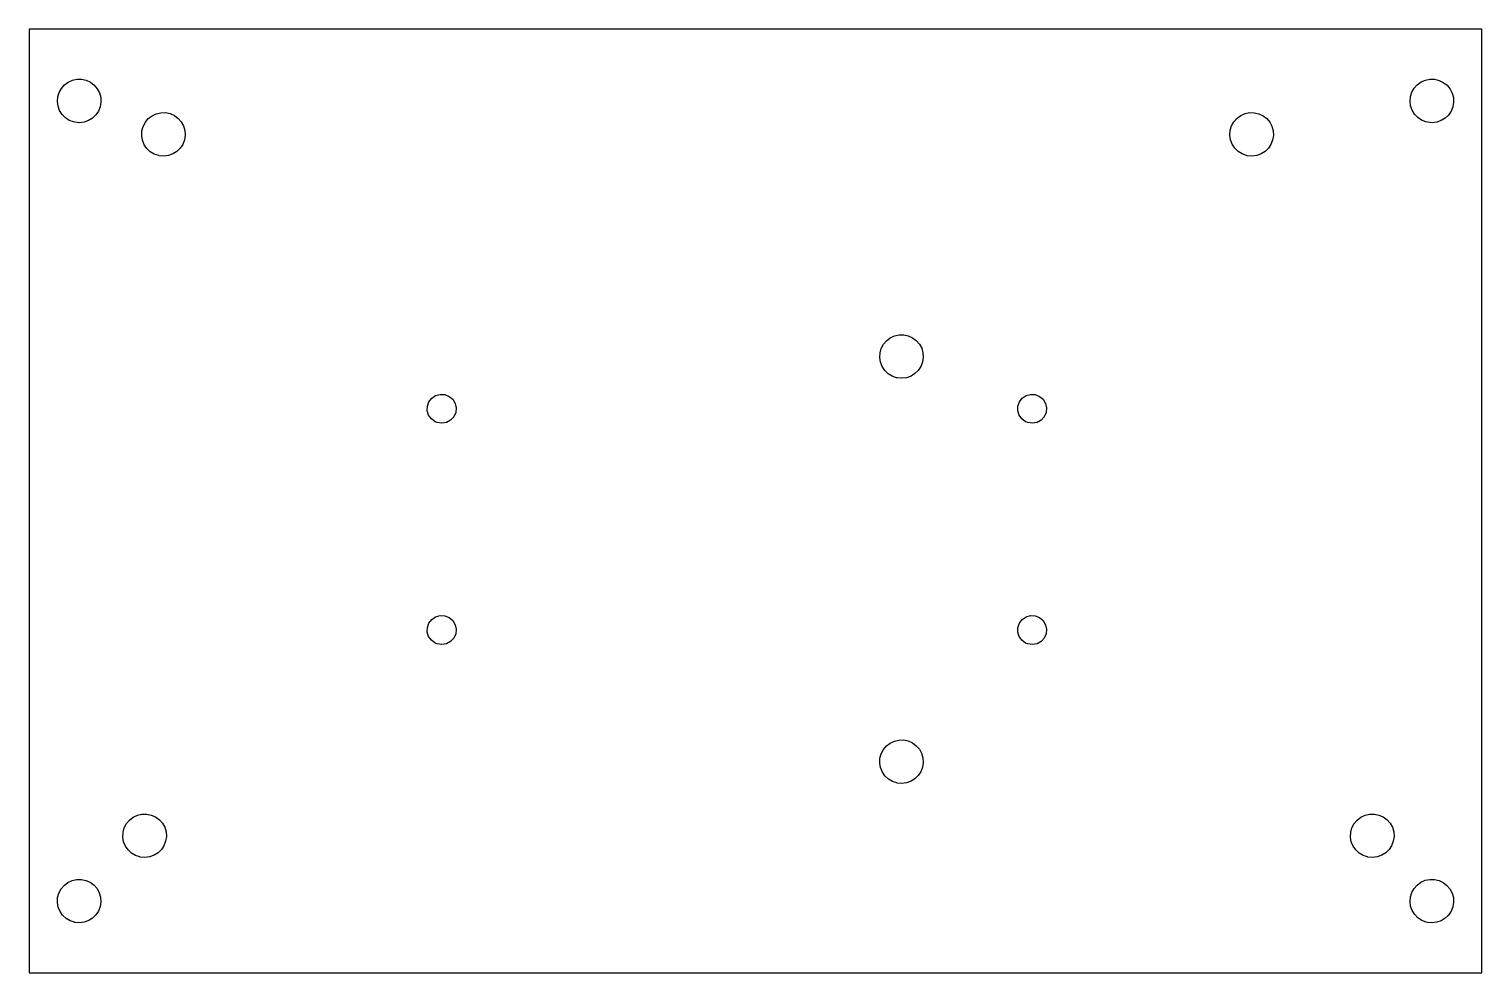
# Model space of a CAD drawing. Header units: metres. Extents: x -3 to 97, y -5 to 60.
import ezdxf

# ---------------------------------------------------------------- set-up
doc = ezdxf.new("R2010")
doc.units = ezdxf.units.M

msp = doc.modelspace()

# ---------------------------------------------------------------- linework, layer by layer
for p, q in [((96.55, 60.05), (-3.45, 60.05)), ((-3.45, 60.05), (-3.45, -4.95)), ((96.55, -4.95), (96.55, 60.05)), ((-1.22452, 55.9664), (-1.013, 56.2063)), ((-1.013, 56.2063), (-0.755447, 56.3959)), ((-0.755447, 56.3959), (-0.463531, 56.5266)), ((-0.463531, 56.5266), (-0.150543, 56.5924)), ((-0.150543, 56.5924), (0.169281, 56.5904)), ((0.169281, 56.5904), (0.481415, 56.5206)), ((0.481415, 56.5206), (0.771652, 56.3863)), ((0.771652, 56.3863), (1.02681, 56.1935)), ((1.02681, 56.1935), (1.24062, 55.9431)), ((91.8865, 55.9817), (92.101, 56.2189)), ((92.101, 56.2189), (92.3609, 56.4053)), ((92.3609, 56.4053), (92.6544, 56.5323)), ((92.6544, 56.5323), (92.9682, 56.5942)), ((92.9682, 56.5942), (93.288, 56.5882)), ((93.288, 56.5882), (93.5992, 56.5145)), ((93.5992, 56.5145), (93.8878, 56.3765)), ((93.8878, 56.3765), (94.1472, 56.1739)), ((94.1472, 56.1739), (94.3563, 55.9196)), ((-1.49927, 55.0529), (-1.47343, 55.3811)), ((-1.4552, 54.7361), (-1.49927, 55.0529)), ((-1.47343, 55.3811), (-1.38036, 55.6871)), ((-1.38036, 55.6871), (-1.22452, 55.9664)), ((1.24062, 55.9431), (1.39465, 55.6522)), ((1.39465, 55.6522), (1.48003, 55.3439)), ((1.49759, 55.0152), (1.44557, 54.6996)), ((1.48003, 55.3439), (1.49759, 55.0152)), ((91.6001, 55.0811), (91.6302, 55.3996)), ((91.6382, 54.7636), (91.6001, 55.0811)), ((91.6302, 55.3996), (91.7271, 55.7043)), ((91.7271, 55.7043), (91.8865, 55.9817)), ((94.3563, 55.9196), (94.5015, 55.6346)), ((94.5015, 55.6346), (94.583, 55.3253)), ((94.597, 55.0058), (94.543, 54.6906)), ((94.583, 55.3253), (94.597, 55.0058)), ((-1.34497, 54.4359), (-1.4552, 54.7361)), ((-1.1736, 54.1658), (-1.34497, 54.4359)), ((-0.948868, 53.9382), (-1.1736, 54.1658)), ((1.14973, 54.1366), (0.919357, 53.9148)), ((1.32784, 54.4023), (1.14973, 54.1366)), ((1.44557, 54.6996), (1.32784, 54.4023)), ((4.75952, 53.8804), (5.01224, 54.0765)), ((5.01224, 54.0765), (5.30966, 54.2176)), ((5.30966, 54.2176), (5.62135, 54.2893)), ((5.62135, 54.2893), (5.95052, 54.2924)), ((5.95052, 54.2924), (6.2635, 54.2266)), ((6.2635, 54.2266), (6.55542, 54.0959)), ((6.55542, 54.0959), (6.81992, 53.8999)), ((79.694, 53.9126), (79.9527, 54.1006)), ((79.9527, 54.1006), (80.2454, 54.2294)), ((80.2454, 54.2294), (80.5588, 54.2933)), ((80.5588, 54.2933), (80.8786, 54.2893)), ((80.8786, 54.2893), (81.1992, 54.2145)), ((81.1992, 54.2145), (81.4877, 54.0765)), ((81.4877, 54.0765), (81.7405, 53.8804)), ((91.7428, 54.4613), (91.6382, 54.7636)), ((91.909, 54.1881), (91.7428, 54.4613)), ((92.1294, 53.9563), (91.909, 54.1881)), ((94.2437, 54.1294), (94.0119, 53.909)), ((94.4234, 54.3939), (94.2437, 54.1294)), ((94.543, 54.6906), (94.4234, 54.3939)), ((-0.681, 53.7635), (-0.948868, 53.9382)), ((-0.382156, 53.6495), (-0.681, 53.7635)), ((-0.299576, 53.6302), (-0.382156, 53.6495)), ((0.018845, 53.6001), (-0.299576, 53.6302)), ((0.336395, 53.6382), (0.018845, 53.6001)), ((0.638657, 53.7428), (0.336395, 53.6382)), ((0.919357, 53.9148), (0.638657, 53.7428)), ((4.30296, 52.7058), (4.31848, 53.0346)), ((4.31848, 53.0346), (4.4019, 53.3434)), ((4.4019, 53.3434), (4.55411, 53.6353)), ((4.55411, 53.6353), (4.75952, 53.8804)), ((6.81992, 53.8999), (7.02991, 53.6586)), ((7.02991, 53.6586), (7.18399, 53.3784)), ((7.18399, 53.3784), (7.27682, 53.0625)), ((7.27682, 53.0625), (7.29892, 52.7435)), ((79.2007, 52.7529), (79.2265, 53.0811)), ((79.2265, 53.0811), (79.3196, 53.387)), ((79.3196, 53.387), (79.4755, 53.6663)), ((79.4755, 53.6663), (79.694, 53.9126)), ((81.7405, 53.8804), (81.9459, 53.6353)), ((81.9459, 53.6353), (82.0947, 53.3522)), ((82.0947, 53.3522), (82.1815, 53.0346)), ((82.1815, 53.0346), (82.1976, 52.7152)), ((92.3939, 53.7766), (92.1294, 53.9563)), ((92.6906, 53.657), (92.3939, 53.7766)), ((92.8004, 53.6302), (92.6906, 53.657)), ((93.1188, 53.6001), (92.8004, 53.6302)), ((93.4364, 53.6382), (93.1188, 53.6001)), ((93.7387, 53.7428), (93.4364, 53.6382)), ((94.0119, 53.909), (93.7387, 53.7428)), ((4.35696, 52.3906), (4.30296, 52.7058)), ((4.48103, 52.0856), (4.35696, 52.3906)), ((4.66245, 51.8223), (4.48103, 52.0856)), ((7.13219, 52.1106), (6.95575, 51.8439)), ((7.25049, 52.4178), (7.13219, 52.1106)), ((7.29892, 52.7435), (7.25049, 52.4178)), ((79.2471, 52.427), (79.2007, 52.7529)), ((79.3635, 52.119), (79.2471, 52.427)), ((79.5382, 51.8511), (79.3635, 52.119)), ((82.0278, 52.1023), (81.8497, 51.8366)), ((82.1456, 52.3996), (82.0278, 52.1023)), ((82.1976, 52.7152), (82.1456, 52.3996)), ((4.8956, 51.6033), (4.66245, 51.8223)), ((5.16986, 51.4388), (4.8956, 51.6033)), ((5.47278, 51.3361), (5.16986, 51.4388)), ((5.50043, 51.3302), (5.47278, 51.3361)), ((5.81883, 51.3001), (5.50043, 51.3302)), ((6.14557, 51.3403), (5.81883, 51.3001)), ((6.45566, 51.4509), (6.14557, 51.3403)), ((6.72678, 51.6206), (6.45566, 51.4509)), ((6.95575, 51.8439), (6.72678, 51.6206)), ((79.7658, 51.6264), (79.5382, 51.8511)), ((80.0358, 51.455), (79.7658, 51.6264)), ((80.3361, 51.3448), (80.0358, 51.455)), ((80.4004, 51.3302), (80.3361, 51.3448)), ((80.7188, 51.3001), (80.4004, 51.3302)), ((81.0456, 51.3403), (80.7188, 51.3001)), ((81.3472, 51.4468), (81.0456, 51.3403)), ((81.6193, 51.6148), (81.3472, 51.4468)), ((81.8497, 51.8366), (81.6193, 51.6148)), ((55.12, 37.7439), (55.2088, 38.0609)), ((55.2088, 38.0609), (55.3594, 38.3431)), ((55.3594, 38.3431), (55.5663, 38.587)), ((55.5663, 38.587), (55.8203, 38.7814)), ((55.8203, 38.7814), (56.1186, 38.9206)), ((56.1186, 38.9206), (56.4307, 38.9904)), ((56.4307, 38.9904), (56.7505, 38.9924)), ((56.7505, 38.9924), (57.0635, 38.9266)), ((57.0635, 38.9266), (57.3554, 38.7959)), ((57.3554, 38.7959), (57.6199, 38.5999)), ((57.6199, 38.5999), (57.8353, 38.3509)), ((57.8353, 38.3509), (57.9876, 38.0697)), ((57.9876, 38.0697), (58.0768, 37.7625)), ((55.1019, 37.4246), (55.12, 37.7439)), ((55.1519, 37.1087), (55.1019, 37.4246)), ((55.2678, 36.8106), (55.1519, 37.1087)), ((58.0505, 37.1178), (57.9322, 36.8106)), ((58.0989, 37.4435), (58.0505, 37.1178)), ((58.0768, 37.7625), (58.0989, 37.4435)), ((55.4503, 36.5366), (55.2678, 36.8106)), ((55.6806, 36.3148), (55.4503, 36.5366)), ((55.9528, 36.1468), (55.6806, 36.3148)), ((56.2544, 36.0403), (55.9528, 36.1468)), ((56.3004, 36.0302), (56.2544, 36.0403)), ((56.6283, 36.0002), (56.3004, 36.0302)), ((56.9456, 36.0403), (56.6283, 36.0002)), ((57.2557, 36.1509), (56.9456, 36.0403)), ((57.5268, 36.3206), (57.2557, 36.1509)), ((57.7558, 36.5439), (57.5268, 36.3206)), ((57.9322, 36.8106), (57.7558, 36.5439)), ((23.9595, 33.7622), (23.9666, 34.0812)), ((23.9666, 34.0812), (24.0737, 34.3817)), ((24.0737, 34.3817), (24.2701, 34.6332)), ((24.2701, 34.6332), (24.5356, 34.8101)), ((24.5356, 34.8101), (24.8434, 34.8943)), ((24.8434, 34.8943), (25.162, 34.8772)), ((25.162, 34.8772), (25.4644, 34.7575)), ((25.4644, 34.7575), (25.7084, 34.5518)), ((25.7084, 34.5518), (25.8774, 34.2739)), ((25.8774, 34.2739), (25.9484, 33.9565)), ((64.5995, 33.7622), (64.6065, 34.0812)), ((64.6065, 34.0812), (64.7137, 34.3817)), ((64.7137, 34.3817), (64.91, 34.6332)), ((64.91, 34.6332), (65.1756, 34.8101)), ((65.1756, 34.8101), (65.4834, 34.8943)), ((65.4834, 34.8943), (65.802, 34.8772)), ((65.802, 34.8772), (66.1044, 34.7575)), ((66.1044, 34.7575), (66.3484, 34.5518)), ((66.3484, 34.5518), (66.5174, 34.2739)), ((66.5174, 34.2739), (66.5884, 33.9565)), ((24.0534, 33.4572), (23.9595, 33.7622)), ((24.2385, 33.1973), (24.0534, 33.4572)), ((24.496, 33.009), (24.2385, 33.1973)), ((24.647, 32.947), (24.496, 33.009)), ((25.5679, 33.1137), (25.2887, 32.9591)), ((25.7841, 33.3483), (25.5679, 33.1137)), ((25.9154, 33.6391), (25.7841, 33.3483)), ((25.9484, 33.9565), (25.9154, 33.6391)), ((64.6933, 33.4572), (64.5995, 33.7622)), ((64.8784, 33.1973), (64.6933, 33.4572)), ((65.136, 33.009), (64.8784, 33.1973)), ((65.287, 32.947), (65.136, 33.009)), ((66.2079, 33.1137), (65.9287, 32.9591)), ((66.4241, 33.3483), (66.2079, 33.1137)), ((66.5554, 33.6391), (66.4241, 33.3483)), ((66.5884, 33.9565), (66.5554, 33.6391)), ((24.9688, 32.9002), (24.647, 32.947)), ((25.2887, 32.9591), (24.9688, 32.9002)), ((65.6088, 32.9002), (65.287, 32.947)), ((65.9287, 32.9591), (65.6088, 32.9002)), ((23.9666, 18.8412), (24.0737, 19.1417)), ((24.0737, 19.1417), (24.2701, 19.3932)), ((24.2701, 19.3932), (24.5356, 19.5701)), ((24.5356, 19.5701), (24.8434, 19.6543)), ((24.8434, 19.6543), (25.162, 19.6373)), ((25.162, 19.6373), (25.4644, 19.5175)), ((25.4644, 19.5175), (25.7084, 19.3118)), ((25.7084, 19.3118), (25.8774, 19.0339)), ((25.8774, 19.0339), (25.9484, 18.7165)), ((64.6065, 18.8412), (64.7137, 19.1417)), ((64.7137, 19.1417), (64.91, 19.3932)), ((64.91, 19.3932), (65.1756, 19.5701)), ((65.1756, 19.5701), (65.4834, 19.6543)), ((65.4834, 19.6543), (65.802, 19.6373)), ((65.802, 19.6373), (66.1044, 19.5175)), ((66.1044, 19.5175), (66.3484, 19.3118)), ((66.3484, 19.3118), (66.5174, 19.0339)), ((66.5174, 19.0339), (66.5884, 18.7165)), ((23.9595, 18.5222), (23.9666, 18.8412)), ((24.0534, 18.2172), (23.9595, 18.5222)), ((24.2385, 17.9574), (24.0534, 18.2172)), ((25.7841, 18.1084), (25.5679, 17.8737)), ((25.9154, 18.3992), (25.7841, 18.1084)), ((25.9484, 18.7165), (25.9154, 18.3992)), ((64.5995, 18.5222), (64.6065, 18.8412)), ((64.6933, 18.2172), (64.5995, 18.5222)), ((64.8784, 17.9574), (64.6933, 18.2172)), ((66.4241, 18.1084), (66.2079, 17.8737)), ((66.5554, 18.3992), (66.4241, 18.1084)), ((66.5884, 18.7165), (66.5554, 18.3992)), ((24.496, 17.769), (24.2385, 17.9574)), ((24.647, 17.707), (24.496, 17.769)), ((24.9688, 17.6602), (24.647, 17.707)), ((25.2887, 17.7191), (24.9688, 17.6602)), ((25.5679, 17.8737), (25.2887, 17.7191)), ((65.136, 17.769), (64.8784, 17.9574)), ((65.287, 17.707), (65.136, 17.769)), ((65.6088, 17.6602), (65.287, 17.707)), ((65.9287, 17.7191), (65.6088, 17.6602)), ((66.2079, 17.8737), (65.9287, 17.7191)), ((55.8122, 10.8765), (56.1097, 11.0176)), ((56.1097, 11.0176), (56.4214, 11.0893)), ((56.4214, 11.0893), (56.7505, 11.0924)), ((56.7505, 11.0924), (57.0635, 11.0266)), ((57.0635, 11.0266), (57.3554, 10.8959)), ((55.1185, 9.83464), (55.2019, 10.1434)), ((55.2019, 10.1434), (55.3541, 10.4353)), ((55.3541, 10.4353), (55.5595, 10.6805)), ((55.5595, 10.6805), (55.8122, 10.8765)), ((57.3554, 10.8959), (57.6199, 10.6999)), ((57.6199, 10.6999), (57.8299, 10.4586)), ((57.8299, 10.4586), (57.984, 10.1784)), ((57.984, 10.1784), (58.0768, 9.86252)), ((55.103, 9.50581), (55.1185, 9.83464)), ((55.157, 9.19057), (55.103, 9.50581)), ((55.281, 8.88564), (55.157, 9.19057)), ((58.0505, 9.21785), (57.9322, 8.91063)), ((58.0989, 9.54346), (58.0505, 9.21785)), ((58.0768, 9.86252), (58.0989, 9.54346)), ((55.4624, 8.62225), (55.281, 8.88564)), ((55.6956, 8.40331), (55.4624, 8.62225)), ((55.9699, 8.23877), (55.6956, 8.40331)), ((56.2728, 8.13612), (55.9699, 8.23877)), ((56.3004, 8.13022), (56.2728, 8.13612)), ((56.6188, 8.10011), (56.3004, 8.13022)), ((56.9456, 8.14035), (56.6188, 8.10011)), ((57.2557, 8.25089), (56.9456, 8.14035)), ((57.5268, 8.42056), (57.2557, 8.25089)), ((57.7558, 8.64386), (57.5268, 8.42056)), ((57.9322, 8.91063), (57.7558, 8.64386)), ((3.01848, 4.73465), (3.1019, 5.04341)), ((3.1019, 5.04341), (3.25412, 5.33531)), ((3.25412, 5.33531), (3.45953, 5.58046)), ((3.45953, 5.58046), (3.71225, 5.77649)), ((3.71225, 5.77649), (4.00967, 5.91759)), ((4.00967, 5.91759), (4.32137, 5.98932)), ((4.32137, 5.98932), (4.65053, 5.99242)), ((4.65053, 5.99242), (4.96352, 5.92657)), ((4.96352, 5.92657), (5.25543, 5.79588)), ((5.25543, 5.79588), (5.51993, 5.59987)), ((5.51993, 5.59987), (5.72992, 5.35864)), ((5.72992, 5.35864), (5.884, 5.07837)), ((5.884, 5.07837), (5.97684, 4.76253)), ((87.5185, 4.73465), (87.6019, 5.04341)), ((87.6019, 5.04341), (87.7541, 5.33531)), ((87.7541, 5.33531), (87.9595, 5.58046)), ((87.9595, 5.58046), (88.2122, 5.77649)), ((88.2122, 5.77649), (88.5097, 5.91759)), ((88.5097, 5.91759), (88.8214, 5.98932)), ((88.8214, 5.98932), (89.1505, 5.99242)), ((89.1505, 5.99242), (89.4635, 5.92657)), ((89.4635, 5.92657), (89.7554, 5.79588)), ((89.7554, 5.79588), (90.0199, 5.59987)), ((90.0199, 5.59987), (90.2299, 5.35864)), ((90.2299, 5.35864), (90.384, 5.07837)), ((90.384, 5.07837), (90.4768, 4.76253)), ((3.00296, 4.40582), (3.01848, 4.73465)), ((3.05696, 4.09058), (3.00296, 4.40582)), ((3.18103, 3.78564), (3.05696, 4.09058)), ((5.9505, 4.11786), (5.8322, 3.81064)), ((5.99893, 4.44347), (5.9505, 4.11786)), ((5.97684, 4.76253), (5.99893, 4.44347)), ((87.5029, 4.40582), (87.5185, 4.73465)), ((87.5569, 4.09058), (87.5029, 4.40582)), ((87.681, 3.78564), (87.5569, 4.09058)), ((90.4505, 4.11786), (90.3322, 3.81064)), ((90.4989, 4.44347), (90.4505, 4.11786)), ((90.4768, 4.76253), (90.4989, 4.44347)), ((3.36246, 3.52226), (3.18103, 3.78564)), ((3.59561, 3.30331), (3.36246, 3.52226)), ((3.86987, 3.13878), (3.59561, 3.30331)), ((4.17279, 3.03613), (3.86987, 3.13878)), ((4.20044, 3.03023), (4.17279, 3.03613)), ((4.51884, 3.00012), (4.20044, 3.03023)), ((4.84558, 3.04036), (4.51884, 3.00012)), ((5.15567, 3.15089), (4.84558, 3.04036)), ((5.42679, 3.32057), (5.15567, 3.15089)), ((5.65576, 3.54387), (5.42679, 3.32057)), ((5.8322, 3.81064), (5.65576, 3.54387)), ((87.8624, 3.52226), (87.681, 3.78564)), ((88.0956, 3.30331), (87.8624, 3.52226)), ((88.3699, 3.13878), (88.0956, 3.30331)), ((88.6728, 3.03613), (88.3699, 3.13878)), ((88.7004, 3.03023), (88.6728, 3.03613)), ((89.0188, 3.00012), (88.7004, 3.03023)), ((89.3456, 3.04036), (89.0188, 3.00012)), ((89.6557, 3.15089), (89.3456, 3.04036)), ((89.9268, 3.32057), (89.6557, 3.15089)), ((90.1558, 3.54387), (89.9268, 3.32057)), ((90.3322, 3.81064), (90.1558, 3.54387)), ((-1.2459, 0.835327), (-1.04048, 1.08047)), ((-1.04048, 1.08047), (-0.787766, 1.2765)), ((-0.787766, 1.2765), (-0.490341, 1.4176)), ((-0.490341, 1.4176), (-0.17865, 1.48933)), ((-0.17865, 1.48933), (0.150528, 1.49243)), ((0.150528, 1.49243), (0.463516, 1.42659)), ((0.463516, 1.42659), (0.755432, 1.2959)), ((0.755432, 1.2959), (1.01993, 1.09988)), ((1.01993, 1.09988), (1.22992, 0.858658)), ((91.8755, 0.866364), (92.087, 1.10628)), ((92.087, 1.10628), (92.3446, 1.2959)), ((92.3446, 1.2959), (92.6454, 1.42947)), ((92.6454, 1.42947), (92.9588, 1.49335)), ((92.9588, 1.49335), (93.2786, 1.48933)), ((93.2786, 1.48933), (93.5992, 1.41449)), ((93.5992, 1.41449), (93.8878, 1.2765)), ((93.8878, 1.2765), (94.1405, 1.08047)), ((94.1405, 1.08047), (94.3459, 0.835327)), ((-1.49706, -0.094177), (-1.48154, 0.234665)), ((-1.48154, 0.234665), (-1.39812, 0.543427)), ((-1.39812, 0.543427), (-1.2459, 0.835327)), ((1.22992, 0.858658), (1.384, 0.578384)), ((1.384, 0.578384), (1.47684, 0.262543)), ((1.47684, 0.262543), (1.49893, -0.056534)), ((91.6005, -0.037689), (91.6266, 0.281082)), ((91.6266, 0.281082), (91.7197, 0.587067)), ((91.7197, 0.587067), (91.8755, 0.866364)), ((94.3459, 0.835327), (94.4947, 0.5522)), ((94.4947, 0.5522), (94.5815, 0.234665)), ((94.5815, 0.234665), (94.5976, -0.084763)), ((-1.44305, -0.409424), (-1.49706, -0.094177)), ((-1.31898, -0.714355), (-1.44305, -0.409424)), ((-1.13756, -0.977737), (-1.31898, -0.714355)), ((-0.904404, -1.19669), (-1.13756, -0.977737)), ((1.15576, -0.956131), (0.926788, -1.17943)), ((1.3322, -0.689362), (1.15576, -0.956131)), ((1.4505, -0.382141), (1.3322, -0.689362)), ((1.49893, -0.056534), (1.4505, -0.382141)), ((91.6425, -0.354736), (91.6005, -0.037689)), ((91.7509, -0.65567), (91.6425, -0.354736)), ((91.9206, -0.926788), (91.7509, -0.65567)), ((92.1439, -1.15576), (91.9206, -0.926788)), ((94.2497, -0.963379), (94.0193, -1.18523)), ((94.4278, -0.697723), (94.2497, -0.963379)), ((94.5456, -0.400345), (94.4278, -0.697723)), ((94.5976, -0.084763), (94.5456, -0.400345)), ((-0.630142, -1.36122), (-0.904404, -1.19669)), ((-0.327225, -1.46387), (-0.630142, -1.36122)), ((-0.299576, -1.46977), (-0.327225, -1.46387)), ((0.018845, -1.49988), (-0.299576, -1.46977)), ((0.345581, -1.45964), (0.018845, -1.49988)), ((0.65567, -1.34911), (0.345581, -1.45964)), ((0.926788, -1.17943), (0.65567, -1.34911)), ((92.4106, -1.3322), (92.1439, -1.15576)), ((92.7178, -1.4505), (92.4106, -1.3322)), ((92.8004, -1.46977), (92.7178, -1.4505)), ((93.1188, -1.49988), (92.8004, -1.46977)), ((93.4456, -1.45964), (93.1188, -1.49988)), ((93.7472, -1.3532), (93.4456, -1.45964)), ((94.0193, -1.18523), (93.7472, -1.3532)), ((-3.45, -4.95), (96.55, -4.95))]:
    msp.add_line(p, q)

doc.saveas('drawing.dxf')
